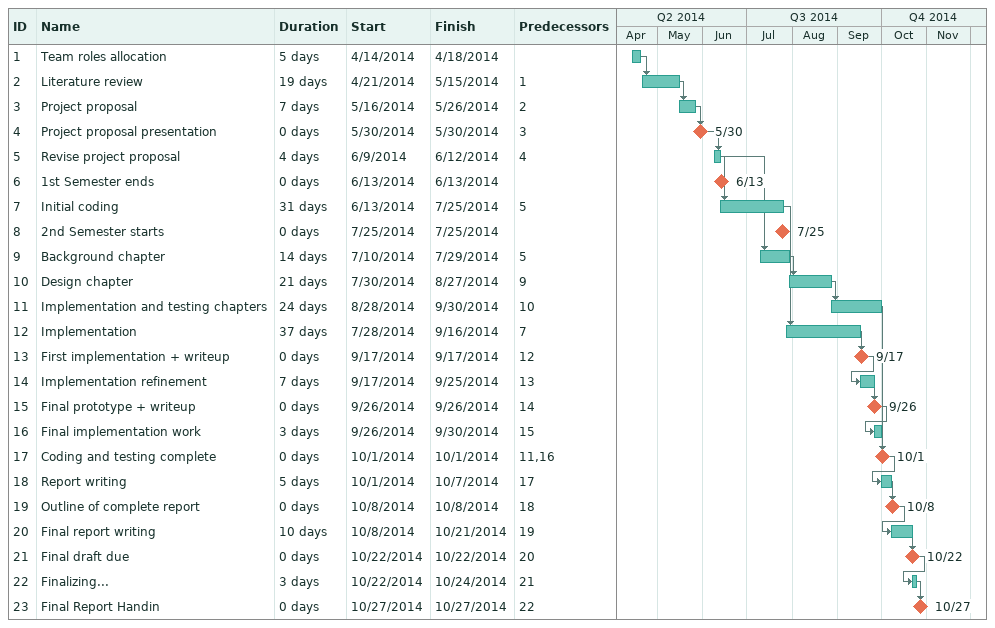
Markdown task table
| ID | Task | Duration | Start | Finish | Predecessors |
|---|---|---|---|---|---|
| 1 | Team roles allocation | 5d | 2014-04-14 | 2014-04-18 |  |
| 2 | Literature review | 19d | 2014-04-21 | 2014-05-15 | 1 |
| 3 | Project proposal | 7d | 2014-05-16 | 2014-05-26 | 2 |
| 4 | Project proposal presentation | 0d | 2014-05-30 | 2014-05-30 | 3 |
| 5 | Revise project proposal | 4d | 2014-06-09 | 2014-06-12 | 4 |
| 6 | 1st Semester ends | 0d | 2014-06-13 | 2014-06-13 |  |
| 7 | Initial coding | 31d | 2014-06-13 | 2014-07-25 | 5 |
| 8 | 2nd Semester starts | 0d | 2014-07-25 | 2014-07-25 |  |
| 9 | Background chapter | 14d | 2014-07-10 | 2014-07-29 | 5 |
| 10 | Design chapter | 21d | 2014-07-30 | 2014-08-27 | 9 |
| 11 | Implementation and testing chapters | 24d | 2014-08-28 | 2014-09-30 | 10 |
| 12 | Implementation | 37d | 2014-07-28 | 2014-09-16 | 7 |
| 13 | First implementation + writeup | 0d | 2014-09-17 | 2014-09-17 | 12 |
| 14 | Implementation refinement | 7d | 2014-09-17 | 2014-09-25 | 13 |
| 15 | Final prototype + writeup | 0d | 2014-09-26 | 2014-09-26 | 14 |
| 16 | Final implementation work | 3d | 2014-09-26 | 2014-09-30 | 15 |
| 17 | Coding and testing complete | 0d | 2014-10-01 | 2014-10-01 | 11, 16 |
| 18 | Report writing | 5d | 2014-10-01 | 2014-10-07 | 17 |
| 19 | Outline of complete report | 0d | 2014-10-08 | 2014-10-08 | 18 |
| 20 | Final report writing | 10d | 2014-10-08 | 2014-10-21 | 19 |
| 21 | Final draft due | 0d | 2014-10-22 | 2014-10-22 | 20 |
| 22 | Finalizing... | 3d | 2014-10-22 | 2014-10-24 | 21 |
| 23 | Final Report Handin | 0d | 2014-10-27 | 2014-10-27 | 22 |
